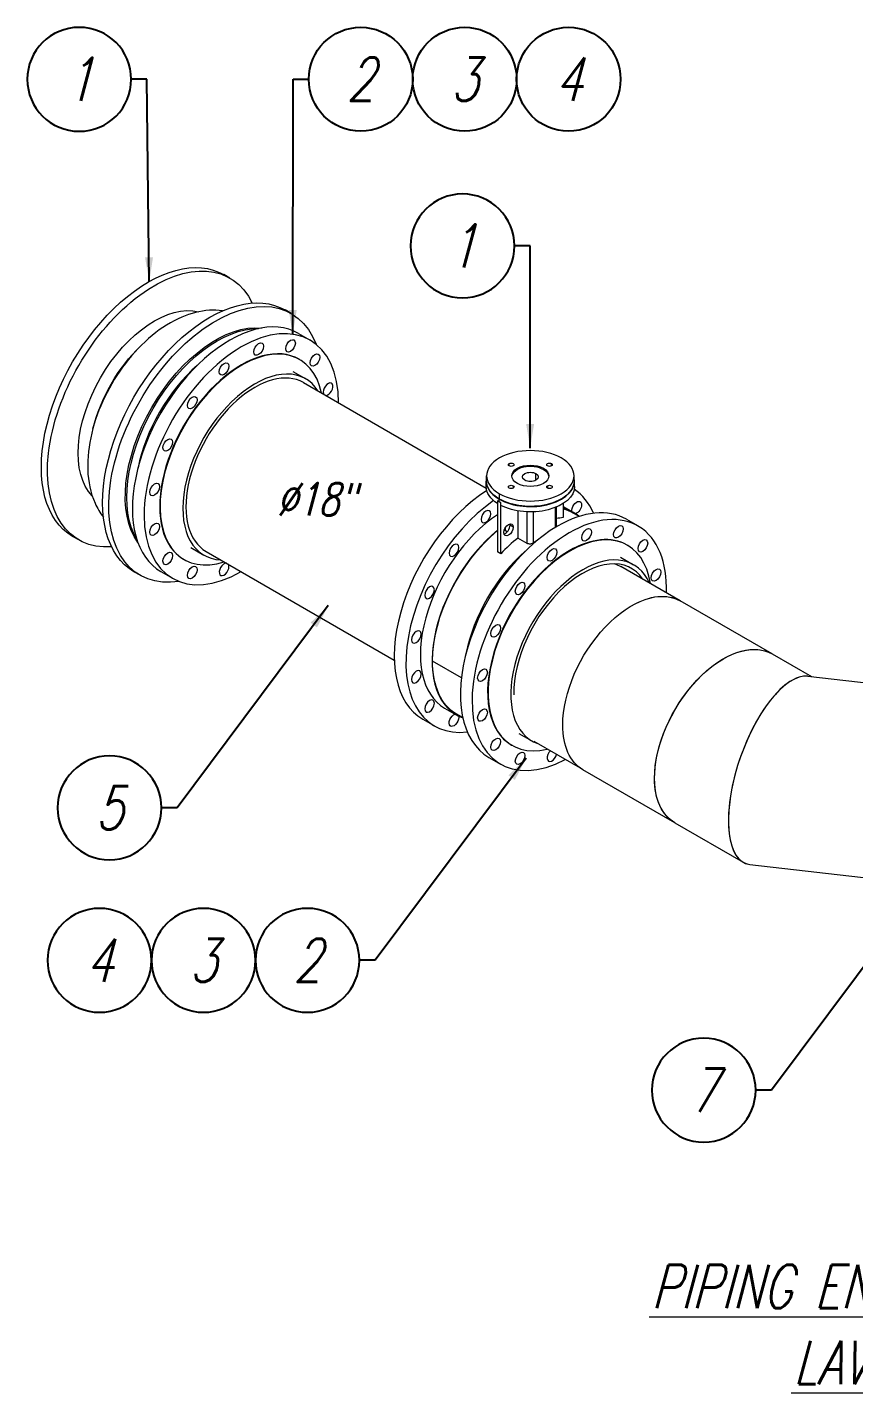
# Model space of a CAD drawing. Header units: inches. Extents: x 52169 to 69006, y 13152 to 42758.
# Drawn here: x 59516 to 61424, y 13657 to 16810 of the extents above; entities that cross this region are included whole.
import ezdxf
from ezdxf.enums import TextEntityAlignment as Align

# ---------------------------------------------------------------- set-up
doc = ezdxf.new("R2010")
doc.units = ezdxf.units.IN
doc.header["$MEASUREMENT"] = 0
doc.layers.add('IA-DIBUJO', color=3, linetype='Continuous')
doc.layers.add('IA-SIMBOLS', color=2, linetype='Continuous')
doc.layers.add('IA-DIM', color=7, linetype='Continuous', lineweight=5)
doc.layers.add('IA-TITLE', color=6, linetype='Continuous', lineweight=13)
doc.styles.add('ING-AMB', font='romans.shx', dxfattribs={"width": 0.75, "oblique": 15})
doc.styles.add('SALVADOR', font='romans.shx', dxfattribs={"width": 0.75, "oblique": 15})
doc.dimstyles.new('ING-AMB 16', dxfattribs={"dimscale": 16, "dimtxt": 3, "dimasz": 2.5, "dimexe": 1, "dimexo": 1, "dimgap": 1, "dimtad": 1, "dimdec": 0, "dimzin": 0, "dimdsep": 46, "dimtxsty": 'ING-AMB', "dimcen": 0.1, "dimclrd": 7, "dimclre": 7, "dimclrt": 2, "dimadec": 0, "dimazin": 0, "dimtfac": 1, "dimtdec": 0, "dimtmove": 0, "dimatfit": 0, "dimfxl": 1.25, "dimtfill": 1, "dimtolj": 1, "dimtzin": 0, "dimarcsym": 1})

# ---------------------------------------------------------------- blocks, each defined once
blk = doc.blocks.new('A$Cca83e120')
at = {"layer": 'IA-DIBUJO', "color": 2, "linetype": 'Continuous', "lineweight": 0, "extrusion": (-1.11022e-16, 0.816497, 0.57735)}
for p, q in [((-5608.6, 7292.6), (-5622.8, 7300.8)), ((-5467.2, 7211), (-5481.4, 7219.1)), ((-5450.4, 7164.9), (-5423.5, 7149.4)), ((-5448.9, 7105.4), (-5447.8, 7104.7)), ((-5448.3, 7105), (-5448.8, 7105.3)), ((-5583.6, 7090.1), (-5584.3, 7089.8)), ((-5463.7, 7077.3), (-5433.7, 7060)), ((-4963.6, 6858.9), (-4963.6, 6864.3)), ((-4884.8, 6851), (-4884.8, 6853.4)), ((-4866.1, 6858.9), (-4866.1, 6864.3)), ((-5016.9, 6811.6), (-5016.9, 6823.8)), ((-5015.8, 6823.8), (-5015.8, 6836.1)), ((-4954.4, 6813.2), (-4954.4, 6807.9)), ((-4901.9, 6826.1), (-4901.9, 6841.1)), ((-4875.3, 6813.2), (-4875.3, 6807.9)), ((-4813.9, 6823.8), (-4813.9, 6836.1)), ((-4812.9, 6811.6), (-4812.9, 6823.8)), ((-4987, 6776.1), (-4987, 6782.2)), ((-4986.3, 6782.6), (-4986.3, 6794.9)), ((-5769.7, 6767.7), (-5769.6, 6766.9)), ((-4990.6, 6778.2), (-4990.6, 6660.5)), ((-4990.5, 6778.2), (-4990.6, 6778.2)), ((-4987, 6776.1), (-4990.6, 6778.2)), ((-4983.4, 6774), (-4987, 6776.1)), ((-4983.4, 6774), (-4983.3, 6774)), ((-4983.4, 6656.3), (-4983.4, 6774)), ((-4983.3, 6767.9), (-4983.3, 6774)), ((-4943.7, 6755.1), (-4943.7, 6692.4)), ((-4922.1, 6679.9), (-4922.1, 6752.8)), ((-4907.6, 6681.2), (-4907.6, 6752.8)), ((-4857.2, 6717), (-4857.2, 6763)), ((-4854.2, 6718.8), (-4854.2, 6764.3)), ((-4839.1, 6772.1), (-4839.1, 6739.6)), ((-4839.1, 6765.3), (-4815.9, 6751.9)), ((-4802.4, 6742.3), (-4816.7, 6750.6)), ((-4972.6, 6709.1), (-4972.6, 6716.7)), ((-4954.5, 6717.8), (-4961.7, 6721.9)), ((-4693.2, 6735.9), (-4666.2, 6720.3)), ((-5957.6, 6688.1), (-5971.8, 6696.3)), ((-4968.3, 6706.6), (-4972.6, 6709.1)), ((-4922.1, 6679.9), (-4943.7, 6692.4)), ((-5698.7, 6670.3), (-5668.7, 6653)), ((-4983.4, 6656.3), (-4990.6, 6660.5)), ((-4826.3, 6661.1), (-4827, 6660.8)), ((-4691.1, 6676), (-4691.6, 6676.3)), ((-4691.6, 6676.3), (-4690.6, 6675.7)), ((-5715.6, 6643.4), (-5714.5, 6642.8)), ((-5715, 6643.1), (-5714.5, 6642.8)), ((-5816.2, 6606.5), (-5830.3, 6614.7)), ((-5767.9, 6615), (-5741, 6599.4)), ((-5074.1, 6369.9), (-5140.8, 6408.4)), ((-5012.5, 6338.7), (-5012.4, 6337.9)), ((-5112.8, 6299.7), (-5085.9, 6284.2)), ((-5070.9, 6277.3), (-5085.2, 6285.5)), ((-5163.5, 6274.2), (-5136.5, 6258.6)), ((-4958.3, 6214.4), (-4957.3, 6213.8)), ((-4957.8, 6214.1), (-4957.3, 6213.8)), ((-5010.7, 6185.9), (-4983.7, 6170.4))]:
    blk.add_line(p, q, dxfattribs=at)
at = {"layer": 'IA-DIBUJO', "linetype": 'Continuous', "lineweight": 0, "extrusion": (-1.11022e-16, 0.816497, 0.57735)}
for p, q in [((-5438.7, 7051.3), (-5016.6, 6807.6)), ((-5663.7, 6661.6), (-5229.1, 6410.7)), ((-4706.4, 6648.2), (-4676.4, 6630.9)), ((-4568.6, 6547.3), (-4705.8, 6626.5)), ((-4356.5, 6424.8), (-4568.6, 6547.3)), ((-4356.5, 6424.8), (-4265.7, 6372.4)), ((-4273.8, 6373.3), (-3991.7, 6340.8)), ((-4941.4, 6241.2), (-4911.4, 6223.9)), ((-4793.7, 6157.6), (-4906.4, 6222.7)), ((-4581.5, 6035.1), (-4793.6, 6157.5)), ((-4581.5, 6035.1), (-4423.4, 5943.8)), ((-4408.3, 5938.8), (-3991.7, 5890.8))]:
    blk.add_line(p, q, dxfattribs=at)
at = {"layer": 'IA-DIBUJO', "color": 2, "linetype": 'Continuous', "lineweight": 0, "extrusion": (-1.16467e-16, 1.31341e-16, -1)}
for centre, major_axis, start_param, end_param in [((-5797.3, 6998.5), (-174.5, -302.2), 0, 3.141593), ((-5655.8, 6916.9), (-174.5, -302.2), 0, 3.141593), ((-4807.9, 6762.7), (7.9, 13.7), -2.572552, 0.785398), ((-5091.3, 6664.2), (7.9, 13.7), -3.926991, 2.356194)]:
    blk.add_ellipse(centre, major_axis=major_axis, ratio=0.57735, start_param=start_param, end_param=end_param, dxfattribs=at)
at = {"layer": 'IA-DIBUJO', "color": 2, "linetype": 'Continuous', "lineweight": 0, "extrusion": (-2.36652e-16, 2.0073e-16, -1)}
blk.add_ellipse((-5783.1, 6990.4), major_axis=(-174.5, -302.2), ratio=0.57735, start_param=-0.373316, end_param=3.514909, dxfattribs=at)
at = {"layer": 'IA-DIBUJO', "color": 2, "linetype": 'Continuous', "lineweight": 0, "extrusion": (-2.08896e-16, 2.48804e-16, -1)}
blk.add_ellipse((-5641.7, 6908.7), major_axis=(-174.5, -302.2), ratio=0.57735, start_param=-0.437015, end_param=3.578607, dxfattribs=at)
at = {"layer": 'IA-DIBUJO', "color": 2, "linetype": 'Continuous', "lineweight": 0, "extrusion": (-3.56837e-16, 2.70119e-16, -1)}
blk.add_ellipse((-5783.1, 6990.4), major_axis=(-124.5, -215.6), ratio=0.57735, start_param=0.167216, end_param=2.974377, dxfattribs=at)
at = {"layer": 'IA-DIBUJO', "color": 2, "linetype": 'Continuous', "lineweight": 0}
for centre, major_axis, start_param, end_param in [((-5609.2, 6889.9), (158.8, 275), 0, 3.141593), ((-5582.2, 6874.4), (158.8, 275), -0.783197, 3.92479), ((-5582.2, 6874.4), (133.4, 231), 0, 3.141593), ((-5581.2, 6873.8), (133.4, 231), -0.566761, 3.708353), ((-5542.4, 7128.8), (-7.9, -13.7), -3.926991, 2.356194), ((-5468.7, 7136.1), (7.9, 13.7), -3.926991, 2.356194), ((-5622.1, 7082.8), (7.9, 13.7), -3.926991, 2.356194), ((-5609.2, 6889.9), (120.5, 208.7), 0.375246, 0.375591), ((-5412.4, 7103.5), (-7.9, -13.7), -5.497787, 0.785398), ((-5636.1, 6905.5), (-135, -233.8), -2.102166, -1.039426), ((-5551.2, 6856.5), (117.5, 203.5), -0.292775, 3.434367), ((-5551.2, 6856.5), (112.5, 194.9), 0, 3.141593), ((-5381.9, 7036.1), (-7.9, -13.7), 0.285508, 5.497787), ((-5695.7, 7005), (-7.9, -13.7), -3.926991, 2.356194), ((-5381.9, 7036.1), (-7.9, -13.7), -0.785398, -0.285508), ((-5752.1, 6907.4), (-7.9, -13.7), -3.926991, 2.356194), ((-4914.9, 6836.1), (-101, 0), -2.356194, 0.785398), ((-4914.9, 6836.1), (101, 0), -2.356194, 0.785398), ((-5782.6, 6804.7), (7.9, 13.7), -2.356194, 3.926991), ((-4914.9, 6823.8), (-102, 0), -0.141539, 0.785398), ((-4914.9, 6823.8), (102, 0), -2.356194, 0.141539), ((-5004.7, 6549.1), (-158.7, -275), -2.308387, 0), ((-4977.8, 6533.6), (-158.7, -275), -2.258382, 0.40762), ((-4977.8, 6533.6), (158.7, 275), -0.40762, -0.035666), ((-4851.9, 6460.9), (158.8, 275), 0, 0.785398), ((-4950.9, 6518.1), (135, 233.8), -0.105458, 0.159833), ((-5782.6, 6712.7), (7.9, 13.7), -3.926991, 2.356194), ((-5609.2, 6889.9), (-120.5, -208.7), -0.375591, -0.375246), ((-4977.8, 6533.6), (-135, -233.8), -2.289107, 0), ((-4851.9, 6460.9), (-158.7, -275), -2.356194, 0), ((-4972.6, 6715.7), (7.6, 13.3), -2.65071, -0.785398), ((-4972.6, 6715.7), (7.6, 13.3), -0.785398, -0.490883), ((-4911.2, 6495.2), (-134.2, -232.5), -2.74587, -2.66157), ((-4825, 6445.3), (158.8, 275), -0.820711, 0.785398), ((-4823.9, 6444.7), (133.4, 231), -0.623997, 0.785398), ((-4785.1, 6699.7), (-7.9, -13.7), -5.497787, 0.785398), ((-4711.5, 6707), (-7.9, -13.7), -5.497787, 0.785398), ((-4950.9, 6518.1), (-135, -233.8), -2.146892, 0.105458), ((-4825, 6445.3), (-158.7, -275), -2.356194, 0.744213), ((-4911.2, 6495.2), (-134.2, -232.5), -2.184401, -1.966519), ((-4882.4, 6478.5), (-134.2, -232.5), -2.272487, -2.222839), ((-4825, 6445.3), (133.3, 231), 0, 0.785398), ((-4655.1, 6674.5), (7.9, 13.7), -5.497787, 0.785398), ((-5752.1, 6645.3), (7.9, 13.7), -3.926991, 2.356194), ((-4878.8, 6476.4), (-135, -233.8), -2.102166, -1.039426), ((-4825, 6445.3), (-133.3, -231), -2.356194, 0), ((-4823.9, 6444.7), (-133.3, -231), -2.356194, 0.503831), ((-4864.8, 6653.7), (-7.9, -13.7), -5.497787, 0.785398), ((-4851.9, 6460.9), (120.5, 208.7), 0.375246, 0.375591), ((-5695.7, 6612.7), (-7.9, -13.7), -3.926991, 2.356194), ((-5622.1, 6620), (7.9, 13.7), 0.285508, 5.497787), ((-5622.1, 6620), (7.9, 13.7), -0.785398, -0.285508), ((-4624.6, 6607.1), (7.9, 13.7), -5.497787, 0.785398), ((-4938.5, 6576), (-7.9, -13.7), -3.926991, 2.356194), ((-4994.8, 6478.3), (-7.9, -13.7), -5.497787, 0.785398), ((-5025.4, 6375.7), (7.9, 13.7), -5.497787, 0.785398), ((-5025.4, 6283.6), (-7.9, -13.7), -5.497787, 0.785398), ((-4851.9, 6460.9), (-120.5, -208.7), -0.375591, -0.375246), ((-4994.8, 6216.2), (7.9, 13.7), -5.497787, 0.785398), ((-4938.5, 6183.7), (7.9, 13.7), -5.497787, 0.785398), ((-4864.8, 6191), (-7.9, -13.7), -2.004595, 2.004595)]:
    blk.add_ellipse(centre, major_axis=major_axis, ratio=0.57735, start_param=start_param, end_param=end_param, dxfattribs=at)
at = {"layer": 'IA-DIBUJO', "color": 2, "linetype": 'Continuous', "lineweight": 0, "extrusion": (-4.0637e-17, 1.51659e-16, -1)}
for centre, major_axis, start_param, end_param in [((-5641.7, 6908.7), (-147.5, -255.5), 0.251438, 2.890155), ((-5017.6, 6741.9), (7.9, 13.7), -2.356194, 3.926991), ((-5147.7, 6566.6), (7.9, 13.7), -2.356194, 3.926991), ((-5178.2, 6463.9), (-7.9, -13.7), -2.356194, 3.926991), ((-5178.2, 6371.9), (7.9, 13.7), -2.356194, 3.926991), ((-5147.7, 6304.4), (-7.9, -13.7), -2.356194, 3.926991)]:
    blk.add_ellipse(centre, major_axis=major_axis, ratio=0.57735, start_param=start_param, end_param=end_param, dxfattribs=at)
at = {"layer": 'IA-DIBUJO', "color": 2, "linetype": 'Continuous', "lineweight": 0, "extrusion": (6.66668e-17, 2.82004e-16, -1)}
blk.add_ellipse((-5638.2, 6906.7), major_axis=(-147.5, -255.5), ratio=0.57735, start_param=0.309486, end_param=2.832107, dxfattribs=at)
at = {"layer": 'IA-DIBUJO', "color": 2, "linetype": 'Continuous', "lineweight": 0, "extrusion": (-1.29348e-16, 3.31074e-16, -1)}
blk.add_ellipse((-5758.4, 6976.1), major_axis=(124.5, 215.6), ratio=0.57735, start_param=-2.030787, end_param=-1.110806, dxfattribs=at)
at = {"layer": 'IA-DIBUJO', "color": 2, "linetype": 'Continuous', "lineweight": 0, "extrusion": (1.14548e-16, 1.66533e-16, -1)}
for centre, major_axis in [((-4959, 6861.6), (-6.5, 0)), ((-4870.7, 6810.6), (6.5, 0))]:
    blk.add_ellipse(centre, major_axis=major_axis, ratio=0.57735, start_param=-2.356194, end_param=0.785398, dxfattribs=at)
at = {"layer": 'IA-DIBUJO', "color": 2, "linetype": 'Continuous', "lineweight": 0, "extrusion": (-1.61967e-17, 2.22045e-16, -1)}
for centre, major_axis in [((-4959, 6861.6), (6.5, 0)), ((-4870.7, 6810.6), (-6.5, 0))]:
    blk.add_ellipse(centre, major_axis=major_axis, ratio=0.57735, start_param=-2.356194, end_param=0.785398, dxfattribs=at)
at = {"layer": 'IA-DIBUJO', "color": 2, "linetype": 'Continuous', "lineweight": 0, "extrusion": (-5.55112e-17, 5.55112e-17, -1)}
for major_axis in [(-42.5, 0), (42.5, 0)]:
    blk.add_ellipse((-4914.9, 6836.1), major_axis=major_axis, ratio=0.57735, start_param=-0.785398, end_param=2.356194, dxfattribs=at)
at = {"layer": 'IA-DIBUJO', "color": 2, "linetype": 'Continuous', "lineweight": 0, "extrusion": (-1.27613e-16, 1.11022e-16, -1)}
blk.add_ellipse((-4914.9, 6833.6), major_axis=(-42.5, 0), ratio=0.57735, start_param=0.049934, end_param=2.356194, dxfattribs=at)
at = {"layer": 'IA-DIBUJO', "color": 2, "linetype": 'Continuous', "lineweight": 0, "extrusion": (-1.11022e-16, 1.66533e-16, -1)}
blk.add_ellipse((-4914.9, 6833.6), major_axis=(-18.4, 0), ratio=0.57735, start_param=-0.785398, end_param=2.356194, dxfattribs=at)
at = {"layer": 'IA-DIBUJO', "color": 2, "linetype": 'Continuous', "lineweight": 0, "extrusion": (-1.66533e-16, 1.11022e-16, -1)}
for major_axis, end_param in [((42.5, 0), -0.049934), ((18.4, 0), 2.356194)]:
    blk.add_ellipse((-4914.9, 6833.6), major_axis=major_axis, ratio=0.57735, start_param=-0.785398, end_param=end_param, dxfattribs=at)
at = {"layer": 'IA-DIBUJO', "color": 2, "linetype": 'Continuous', "lineweight": 0, "extrusion": (-3.57885e-17, 1.11022e-16, -1)}
for centre, major_axis in [((-4870.7, 6861.6), (-6.5, 0)), ((-4870.7, 6861.6), (6.5, 0)), ((-4959, 6810.6), (-6.5, 0)), ((-4959, 6810.6), (6.5, 0))]:
    blk.add_ellipse(centre, major_axis=major_axis, ratio=0.57735, start_param=-0.785398, end_param=2.356194, dxfattribs=at)
at = {"layer": 'IA-DIBUJO', "color": 2, "linetype": 'Continuous', "lineweight": 0, "extrusion": (-5.55112e-17, 2.22045e-16, -1)}
blk.add_ellipse((-4914.9, 6811.6), major_axis=(-102, 0), ratio=0.57735, start_param=-0.734058, end_param=0, dxfattribs=at)
at = {"layer": 'IA-DIBUJO', "color": 2, "linetype": 'Continuous', "lineweight": 0, "extrusion": (-3.51986e-17, 2.77556e-16, -1)}
blk.add_ellipse((-4914.9, 6823.8), major_axis=(-101, 0), ratio=0.57735, start_param=-0.785398, end_param=0, dxfattribs=at)
at = {"layer": 'IA-DIBUJO', "color": 2, "linetype": 'Continuous', "lineweight": 0, "extrusion": (-2.20491e-16, 1.11022e-16, -1)}
blk.add_ellipse((-4914.9, 6823.8), major_axis=(101, 0), ratio=0.57735, start_param=0, end_param=2.356194, dxfattribs=at)
at = {"layer": 'IA-DIBUJO', "color": 2, "linetype": 'Continuous', "lineweight": 0, "extrusion": (-9.86865e-17, 2.22045e-16, -1)}
blk.add_ellipse((-4914.9, 6811.6), major_axis=(102, 0), ratio=0.57735, start_param=0, end_param=2.306174, dxfattribs=at)
at = {"layer": 'IA-DIBUJO', "color": 2, "linetype": 'Continuous', "lineweight": 0, "extrusion": (-9.573e-17, 1.11022e-16, -1)}
blk.add_ellipse((-4914.9, 6817.7), major_axis=(-102, 0), ratio=0.57735, start_param=-0.785398, end_param=-0.735377, dxfattribs=at)
at = {"layer": 'IA-DIBUJO', "color": 2, "linetype": 'Continuous', "lineweight": 0, "extrusion": (-7.08035e-17, 1.66533e-16, -1)}
blk.add_ellipse((-4914.9, 6817.7), major_axis=(-102, 0), ratio=0.57735, start_param=-0.835419, end_param=-0.785398, dxfattribs=at)
at = {"layer": 'IA-DIBUJO', "color": 2, "linetype": 'Continuous', "lineweight": 0, "extrusion": (7.43708e-18, 1.23904e-16, -1)}
blk.add_ellipse((-4857.2, 6774), major_axis=(-7.6, -13.3), ratio=0.57735, start_param=-1.164701, end_param=-1.065176, dxfattribs=at)
at = {"layer": 'IA-DIBUJO', "color": 2, "linetype": 'Continuous', "lineweight": 0, "extrusion": (-3.25363e-16, 3.80145e-16, -1)}
blk.add_ellipse((-4950.9, 6518.1), major_axis=(134.3, 232.5), ratio=0.57735, start_param=-0.155792, end_param=0, dxfattribs=at)
at = {"layer": 'IA-DIBUJO', "color": 2, "linetype": 'Continuous', "lineweight": 0, "extrusion": (8.69853e-17, 2.06174e-16, -1)}
for centre, end_param in [((-4807.9, 6762.7), -0.543107), ((-5091.3, 6271.9), 2.572552)]:
    blk.add_ellipse(centre, major_axis=(-7.9, -13.7), ratio=0.57735, start_param=-2.356194, end_param=end_param, dxfattribs=at)
at = {"layer": 'IA-DIBUJO', "color": 2, "linetype": 'Continuous', "lineweight": 0, "extrusion": (-2.05178e-16, 3.10756e-16, -1)}
for major_axis in [(7.7, 13.3), (-7.7, -13.3)]:
    blk.add_ellipse((-4965.3, 6711.5), major_axis=major_axis, ratio=0.57735, start_param=-2.356194, end_param=0.785398, dxfattribs=at)
at = {"layer": 'IA-DIBUJO', "color": 2, "linetype": 'Continuous', "lineweight": 0, "extrusion": (-8.49925e-17, 2.41367e-16, -1)}
blk.add_ellipse((-4950.9, 6518.1), major_axis=(134.3, 232.5), ratio=0.57735, start_param=-2.356194, end_param=-0.995888, dxfattribs=at)
at = {"layer": 'IA-DIBUJO', "linetype": 'Continuous', "lineweight": 0}
for centre, major_axis, ratio, start_param, end_param in [((-4793.9, 6427.4), (117.5, 203.5), 0.57735, -0.4001, 0.785398), ((-4793.9, 6427.4), (112.5, 194.9), 0.57735, -0.276721, 2.384399), ((-4793.9, 6427.4), (-117.5, -203.5), 0.57735, -2.356194, 0.110769), ((-4341.1, 6156.1), (-75.8, -215.3), 0.410754, -3.048416, 0.093177), ((-4341.1, 6156.1), (75.8, 215.3), 0.410754, 0.093177, 3.234769)]:
    blk.add_ellipse(centre, major_axis=major_axis, ratio=ratio, start_param=start_param, end_param=end_param, dxfattribs=at)
at = {"layer": 'IA-DIBUJO', "linetype": 'Continuous', "lineweight": 0, "extrusion": (5.92297e-17, 1.581e-16, -1)}
blk.add_ellipse((-4818.3, 6431.6), major_axis=(112.5, 194.9), ratio=0.57735, start_param=-0.118268, end_param=0, dxfattribs=at)
at = {"layer": 'IA-DIBUJO', "linetype": 'Continuous', "lineweight": 0, "extrusion": (-2.05178e-16, 3.10756e-16, -1)}
blk.add_ellipse((-4681.1, 6352.4), major_axis=(112.5, 194.9), ratio=0.57735, start_param=-2.356194, end_param=0, dxfattribs=at)
at = {"layer": 'IA-DIBUJO', "linetype": 'Continuous', "lineweight": 0, "extrusion": (-1.53385e-16, 3.44952e-16, -1)}
blk.add_ellipse((-4681.1, 6352.4), major_axis=(112.5, 194.9), ratio=0.57735, start_param=-0.785398, end_param=0.000474, dxfattribs=at)
at = {"layer": 'IA-DIBUJO', "linetype": 'Continuous', "lineweight": 0, "extrusion": (-1.12748e-16, 1.93293e-16, -1)}
blk.add_ellipse((-4469, 6229.9), major_axis=(-112.5, -194.9), ratio=0.57735, start_param=0, end_param=3.141593, dxfattribs=at)
at = {"layer": 'IA-DIBUJO', "linetype": 'Continuous', "lineweight": 0, "extrusion": (-1.40504e-16, 1.45219e-16, -1)}
blk.add_ellipse((-4469, 6229.9), major_axis=(112.5, 194.9), ratio=0.57735, start_param=-2.356194, end_param=0, dxfattribs=at)
at = {"layer": 'IA-DIBUJO', "color": 2, "linetype": 'Continuous', "lineweight": 0, "extrusion": (-2.29215e-16, 3.24633e-16, -1)}
blk.add_ellipse((-4950.9, 6518.1), major_axis=(-134.2, -232.5), ratio=0.57735, start_param=0, end_param=0.785398, dxfattribs=at)
at = {"layer": 'IA-DIBUJO', "color": 2, "linetype": 'Continuous', "lineweight": 0, "extrusion": (1.48742e-17, 2.47807e-16, -1)}
blk.add_ellipse((-5091.3, 6271.9), major_axis=(-7.9, -13.7), ratio=0.57735, start_param=-2.598485, end_param=-2.356194, dxfattribs=at)
at = {"layer": 'IA-DIBUJO', "linetype": 'Continuous', "lineweight": 0, "extrusion": (-1.81141e-16, 2.96878e-16, -1)}
blk.add_ellipse((-4681.1, 6352.4), major_axis=(-112.5, -194.9), ratio=0.57735, start_param=0, end_param=0.785398, dxfattribs=at)
at = {"layer": 'IA-DIBUJO', "linetype": 'Continuous', "lineweight": 0, "extrusion": (-1.33067e-16, 2.69122e-16, -1)}
blk.add_ellipse((-4469, 6229.9), major_axis=(-112.5, -194.9), ratio=0.57735, start_param=0, end_param=0.785398, dxfattribs=at)
at = {"layer": 'IA-DIBUJO', "color": 2, "linetype": 'Continuous', "lineweight": 0}
for points, knots in [([(-5625.7, 7217.1), (-5635.8, 7218.6), (-5646, 7218.9), (-5677.8, 7217), (-5699, 7211.5), (-5743.6, 7192.6), (-5766.6, 7178), (-5810.6, 7141.9), (-5831.4, 7120), (-5868.2, 7071.9), (-5884.3, 7045.7), (-5910.7, 6991.2), (-5921, 6962.9), (-5934.6, 6906.1), (-5937.9, 6877.7), (-5936, 6823.1), (-5930.8, 6796.9), (-5915, 6761.5), (-5908.6, 6750.6), (-5900.8, 6740.7)], [1.013321, 1.013321, 1.013321, 1.013321, 1.148723, 1.148723, 1.438454, 1.438454, 1.780293, 1.780293, 2.133471, 2.133471, 2.482113, 2.482113, 2.829975, 2.829975, 3.181965, 3.181965, 3.531068, 3.531068, 3.699068, 3.699068, 3.699068, 3.699068]), ([(-4972.6, 6709.1), (-4973.5, 6709.6), (-4974.2, 6710.3), (-4974.9, 6711.2), (-4974.9, 6711.4), (-4975, 6711.5)], [-3.0878934, -3.0878934, -3.0878934, -3.0878934, -2.7037301, -2.7037301, -2.634934, -2.634934, -2.634934, -2.634934]), ([(-4907.6, 6681.2), (-4908.5, 6680.5), (-4909.7, 6679.9), (-4912.2, 6679), (-4913.6, 6678.7), (-4916.1, 6678.5), (-4917.5, 6678.5), (-4920, 6679), (-4921.2, 6679.4), (-4922.1, 6679.9)], [-4.633551, -4.633551, -4.633551, -4.633551, -4.246049, -4.246049, -3.858548, -3.858548, -3.473221, -3.473221, -3.087893, -3.087893, -3.087893, -3.087893])]:
    blk.add_open_spline(points, degree=3, knots=knots, dxfattribs=at)
blk = doc.blocks.new('EJE')
blk.add_circle((0, 6), 6)
at = {"style": 'SALVADOR', "oblique": 15, "width": 0.75}
blk.add_attdef('N', text='', height=5, dxfattribs=at).set_placement((0, 6), align=Align.MIDDLE)

msp = doc.modelspace()

# ---------------------------------------------------------------- block references
at = {"layer": 'IA-DIBUJO', "color": 3}
msp.add_blockref('A$Cca83e120', (65592.6, 8938.1), dxfattribs=at)
at = {"layer": 'IA-SIMBOLS'}
ref = msp.add_blockref('EJE', (59636.1, 16809.8, 0), dxfattribs=dict(at, xscale=-20, yscale=20, zscale=20, rotation=180))
ref.add_attrib('N', '1', dxfattribs={"layer": '0', "height": 100, "style": 'SALVADOR', "oblique": 15, "width": 0.75}).set_placement((59636.1, 16689.8, 0), align=Align.MIDDLE)
ref = msp.add_blockref('EJE', (60286, 16809.9), dxfattribs=dict(at, xscale=20, yscale=20, zscale=20, rotation=180))
ref.add_attrib('N', '2', dxfattribs={"layer": '0', "height": 100, "style": 'SALVADOR', "oblique": 15, "width": 0.75}).set_placement((60286, 16689.9), align=Align.MIDDLE)
ref = msp.add_blockref('EJE', (60526, 16809.9), dxfattribs=dict(at, xscale=20, yscale=20, zscale=20, rotation=180))
ref.add_attrib('N', '3', dxfattribs={"layer": '0', "height": 100, "style": 'SALVADOR', "oblique": 15, "width": 0.75}).set_placement((60526, 16689.9), align=Align.MIDDLE)
ref = msp.add_blockref('EJE', (60766, 16809.9), dxfattribs=dict(at, xscale=20, yscale=20, zscale=20, rotation=180))
ref.add_attrib('N', '4', dxfattribs={"layer": '0', "height": 100, "style": 'SALVADOR', "oblique": 15, "width": 0.75}).set_placement((60766, 16689.9), align=Align.MIDDLE)
ref = msp.add_blockref('EJE', (60521, 16425.1), dxfattribs=dict(at, xscale=-20, yscale=20, zscale=20, rotation=180))
ref.add_attrib('N', '1', dxfattribs={"layer": '0', "height": 100, "style": 'SALVADOR', "oblique": 15, "width": 0.75}).set_placement((60521, 16305.1), align=Align.MIDDLE)
ref = msp.add_blockref('EJE', (59705.9, 15127.6), dxfattribs=dict(at, xscale=-20, yscale=20, zscale=20, rotation=180))
ref.add_attrib('N', '5', dxfattribs={"layer": '0', "height": 100, "style": 'SALVADOR', "oblique": 15, "width": 0.75}).set_placement((59705.9, 15007.6), align=Align.MIDDLE)
ref = msp.add_blockref('EJE', (59682.9, 14775.4), dxfattribs=dict(at, xscale=-20, yscale=20, zscale=20, rotation=180))
ref.add_attrib('N', '4', dxfattribs={"layer": '0', "height": 100, "style": 'SALVADOR', "oblique": 15, "width": 0.75}).set_placement((59682.9, 14655.4), align=Align.MIDDLE)
ref = msp.add_blockref('EJE', (59922.9, 14775.4), dxfattribs=dict(at, xscale=-20, yscale=20, zscale=20, rotation=180))
ref.add_attrib('N', '3', dxfattribs={"layer": '0', "height": 100, "style": 'SALVADOR', "oblique": 15, "width": 0.75}).set_placement((59922.9, 14655.4), align=Align.MIDDLE)
ref = msp.add_blockref('EJE', (60162.9, 14775.4), dxfattribs=dict(at, xscale=-20, yscale=20, zscale=20, rotation=180))
ref.add_attrib('N', '2', dxfattribs={"layer": '0', "height": 100, "style": 'SALVADOR', "oblique": 15, "width": 0.75}).set_placement((60162.9, 14655.4), align=Align.MIDDLE)
ref = msp.add_blockref('EJE', (61078.1, 14475.6), dxfattribs=dict(at, xscale=-20, yscale=20, zscale=20, rotation=180))
ref.add_attrib('N', '7', dxfattribs={"layer": '0', "height": 100, "style": 'SALVADOR', "oblique": 15, "width": 0.75}).set_placement((61078.1, 14355.6), align=Align.MIDDLE)

# ---------------------------------------------------------------- texts
at = {"layer": 'IA-TITLE', "style": 'ING-AMB', "oblique": 15, "width": 0.75}
for s, p in [('%%UPIPING ENTRADA RECIRCULACIÓN', (61775.2, 13919.2)), ('%%ULAVADOR DE GASES', (61775.2, 13727))]:
    msp.add_text(s, height=100, dxfattribs=at).set_placement(p, align=Align.MIDDLE)
at = {"layer": 'IA-TITLE', "insert": (60091.6, 15757.6, -123.2), "char_height": 75, "attachment_point": 1, "style": 'ING-AMB'}
msp.add_mtext_dynamic_manual_height_columns('%%C18"', width=90.757, gutter_width=250, heights=[0], dxfattribs=at)

# ---------------------------------------------------------------- leaders
at = {"layer": 'IA-DIM'}
for points in [[(59797.8, 16222.9, 0), (59792.3, 16689.8, 0), (59756.1, 16689.8, 0)], [(60128.9, 16101), (60129.9, 16689.9), (60166, 16689.9)], [(60677.2, 15838.2), (60677.2, 16305.1), (60641, 16305.1)], [(60211.2, 15474.5), (59862.1, 15007.6), (59825.9, 15007.6)], [(60668.1, 15122.3), (60319, 14655.4), (60282.9, 14655.4)], [(61583.3, 14822.6), (61234.2, 14355.6), (61198.1, 14355.6)]]:
    msp.add_leader(points, dimstyle='ING-AMB 16', override={"dimasz": 3.5, "dimgap": 1, "dimtad": 0}, dxfattribs=at)

doc.saveas('drawing.dxf')
